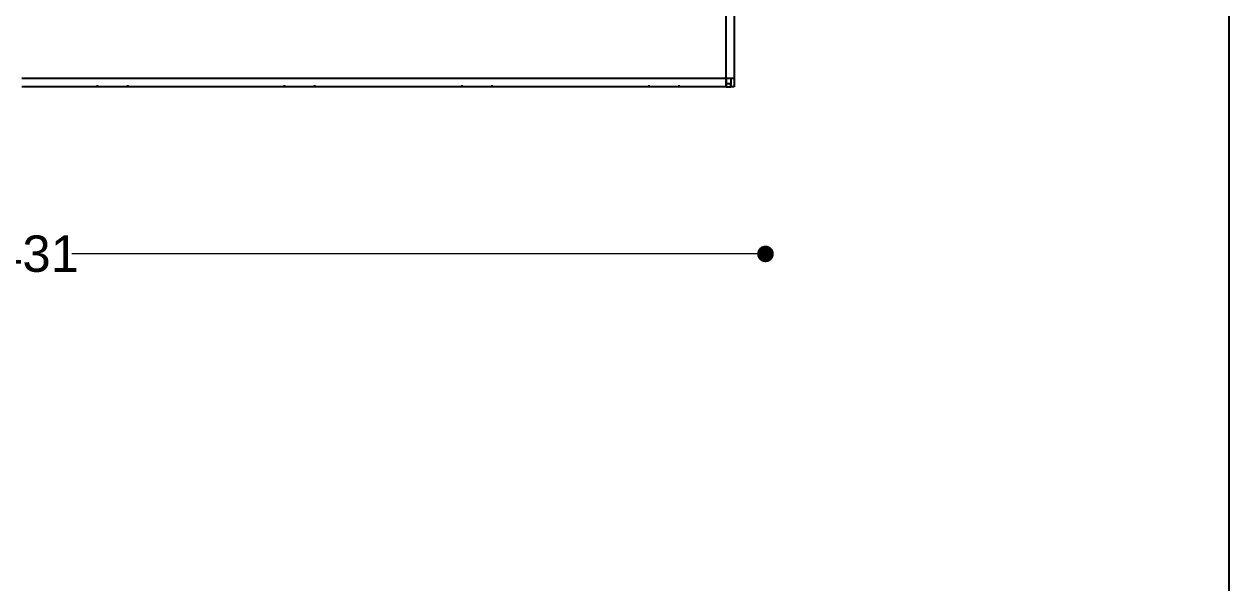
# Model space of a CAD drawing. Header units: millimetres. Extents: x 10366 to 18128, y 24546 to 29685.
# Drawn here: x 16968 to 18128, y 27186 to 27724 of the extents above; entities that cross this region are included whole.
import ezdxf

# ---------------------------------------------------------------- set-up
doc = ezdxf.new("R2010")
doc.units = ezdxf.units.MM
doc.header["$LTSCALE"] = 3
doc.layers.add('DomyÅ›lny', color=7, linetype='Continuous')
doc.styles.get("Standard").update_dxf_attribs({"font": 'arial.ttf'})
doc.dimstyles.new('MATEUSZ', dxfattribs={"dimtxt": 35, "dimasz": 16, "dimexe": 0.18, "dimexo": 0.0625, "dimgap": 0.09, "dimtad": 0, "dimdec": 0, "dimdsep": 46, "dimtxsty": 'Standard', "dimblk": 'DOT', "dimcen": 0.09, "dimse1": 1, "dimse2": 1, "dimadec": 0, "dimazin": 0, "dimtfac": 1, "dimtdec": 0, "dimtofl": 0, "dimtmove": 0, "dimatfit": 3, "dimfxl": 1, "dimtolj": 1, "dimtzin": 0, "dimlwd": 9, "dimlwe": 9, "dimarcsym": 0})

# ---------------------------------------------------------------- blocks, each defined once
blk = doc.blocks.new('_Dot')
at = {"color": 0, "linetype": 'ByBlock', "lineweight": -2}
blk.add_line((-0.5, 0), (-1, 0), dxfattribs=at)
at = {"color": 0, "linetype": 'ByBlock', "const_width": 0.5}
blk.add_lwpolyline([(-0.25, 0, 1), (0.25, 0, 1)], format="xyb", close=True, dxfattribs=at)
blk = doc.blocks.new('*D43')
at = {"color": 0, "lineweight": 9, "transparency": 16777216}
for p, q in [((16267.1, 27503), (16919.3, 27503)), ((17666.1, 27503), (17014, 27503))]:
    blk.add_line(p, q, dxfattribs=at)
at = {"layer": 'Defpoints', "color": 0, "transparency": 16777216}
for p in [(16251.1, 27740.9), (17682.1, 27740.9), (17682.1, 27503)]:
    blk.add_point(p, dxfattribs=at)
at = {"color": 0, "lineweight": 9, "transparency": 16777216, "xscale": 16, "yscale": 16, "zscale": 16, "rotation": 180}
blk.add_blockref('_Dot', (16251.1, 27503), dxfattribs=at)
at = {"color": 0, "lineweight": 9, "transparency": 16777216, "xscale": 16, "yscale": 16, "zscale": 16}
blk.add_blockref('_Dot', (17682.1, 27503), dxfattribs=at)
at = {"color": 0, "transparency": 16777216, "insert": (16966.6, 27503), "char_height": 35, "attachment_point": 5}
blk.add_mtext('\\A1;1431', dxfattribs=at)

msp = doc.modelspace()

# ---------------------------------------------------------------- linework, layer by layer
msp.add_lwpolyline([(14499.6, 24545.7), (14499.6, 29677.8), (18128.4, 29677.8), (18128.4, 24545.7)], close=True)
at = {"layer": 'DomyÅ›lny'}
for p, q in [((17644.1, 27672), (17644.1, 27788.9)), ((17652.1, 27788.9), (17652.1, 27672)), ((16966.1, 27672), (17644.1, 27672)), ((17644.1, 27672), (17644.1, 27665.7)), ((17649.1, 27663.9), (17649.1, 27672)), ((17649.1, 27672), (17652.1, 27672)), ((17652.1, 27672), (17652.1, 27663.9)), ((17644.1, 27663.9), (16966.1, 27663.9)), ((17644.1, 27666.9), (17648.6, 27666.9)), ((17644.1, 27666.9), (17644.1, 27663.9)), ((17644.1, 27663.9), (17648.6, 27663.9)), ((17648.6, 27663.9), (17648.6, 27666.9)), ((17652.1, 27663.9), (17649.1, 27663.9))]:
    msp.add_line(p, q, dxfattribs=at)
for points in [[(17644.1, 27672, 0), (17652.1, 27672, 0)], [(17644.1, 27665.7, 0), (17644.1, 27672, 0)], [(17039, 27663.9, 0), (17039, 27663.9, 0), (17039, 27663.9, 0), (17039, 27663.9, 0), (17039, 27663.9, 0), (17039, 27663.9, 0), (17039, 27663.9, 0), (17039, 27663.9, 0), (17039, 27663.9, 0), (17039, 27663.9, 0), (17039, 27663.9, 0), (17039, 27663.9, 0), (17039, 27663.9, 0), (17039, 27663.9, 0), (17039, 27663.9, 0), (17039, 27664, 0), (17039, 27664.1, 0), (17039, 27664.6, 0), (17039, 27665.4, 0)], [(17068, 27663.9, 0), (17068, 27663.9, 0), (17068, 27663.9, 0), (17068, 27663.9, 0), (17068, 27663.9, 0), (17068, 27663.9, 0), (17068, 27663.9, 0), (17068, 27663.9, 0), (17068, 27663.9, 0), (17068, 27663.9, 0), (17068, 27663.9, 0), (17068, 27663.9, 0), (17068, 27663.9, 0), (17068, 27663.9, 0), (17068, 27663.9, 0), (17068, 27664, 0), (17068, 27664.1, 0), (17068, 27664.6, 0), (17068, 27665.4, 0)], [(17219, 27663.9, 0), (17219, 27663.9, 0), (17219, 27663.9, 0), (17219, 27663.9, 0), (17219, 27663.9, 0), (17219, 27663.9, 0), (17219, 27663.9, 0), (17219, 27663.9, 0), (17219, 27663.9, 0), (17219, 27663.9, 0), (17219, 27663.9, 0), (17219, 27663.9, 0), (17219, 27663.9, 0), (17219, 27663.9, 0), (17219, 27663.9, 0), (17219, 27664, 0), (17219, 27664.1, 0), (17219, 27664.6, 0), (17219, 27665.4, 0)], [(17248, 27663.9, 0), (17248, 27663.9, 0), (17248, 27663.9, 0), (17248, 27663.9, 0), (17248, 27663.9, 0), (17248, 27663.9, 0), (17248, 27663.9, 0), (17248, 27663.9, 0), (17248, 27663.9, 0), (17248, 27663.9, 0), (17248, 27663.9, 0), (17248, 27663.9, 0), (17248, 27663.9, 0), (17248, 27663.9, 0), (17248, 27663.9, 0), (17248, 27664, 0), (17248, 27664.1, 0), (17248, 27664.6, 0), (17248, 27665.4, 0)], [(17390, 27663.9, 0), (17390, 27663.9, 0), (17390, 27663.9, 0), (17390, 27663.9, 0), (17390, 27663.9, 0), (17390, 27663.9, 0), (17390, 27663.9, 0), (17390, 27663.9, 0), (17390, 27663.9, 0), (17390, 27663.9, 0), (17390, 27663.9, 0), (17390, 27663.9, 0), (17390, 27663.9, 0), (17390, 27663.9, 0), (17390, 27663.9, 0), (17390, 27664, 0), (17390, 27664.1, 0), (17390, 27664.6, 0), (17390, 27665.4, 0)], [(17419, 27663.9, 0), (17419, 27663.9, 0), (17419, 27663.9, 0), (17419, 27663.9, 0), (17419, 27663.9, 0), (17419, 27663.9, 0), (17419, 27663.9, 0), (17419, 27663.9, 0), (17419, 27663.9, 0), (17419, 27663.9, 0), (17419, 27663.9, 0), (17419, 27663.9, 0), (17419, 27663.9, 0), (17419, 27663.9, 0), (17419, 27663.9, 0), (17419, 27664, 0), (17419, 27664.1, 0), (17419, 27664.6, 0), (17419, 27665.4, 0)], [(17570, 27663.9, 0), (17570, 27663.9, 0), (17570, 27663.9, 0), (17570, 27663.9, 0), (17570, 27663.9, 0), (17570, 27663.9, 0), (17570, 27663.9, 0), (17570, 27663.9, 0), (17570, 27663.9, 0), (17570, 27663.9, 0), (17570, 27663.9, 0), (17570, 27663.9, 0), (17570, 27663.9, 0), (17570, 27663.9, 0), (17570, 27663.9, 0), (17570, 27664, 0), (17570, 27664.1, 0), (17570, 27664.6, 0), (17570, 27665.4, 0)], [(17599, 27663.9, 0), (17599, 27663.9, 0), (17599, 27663.9, 0), (17599, 27663.9, 0), (17599, 27663.9, 0), (17599, 27663.9, 0), (17599, 27663.9, 0), (17599, 27663.9, 0), (17599, 27663.9, 0), (17599, 27663.9, 0), (17599, 27663.9, 0), (17599, 27663.9, 0), (17599, 27663.9, 0), (17599, 27663.9, 0), (17599, 27663.9, 0), (17599, 27664, 0), (17599, 27664.1, 0), (17599, 27664.6, 0), (17599, 27665.4, 0)], [(17644.1, 27663.9, 0), (17644.1, 27663.9, 0), (17644.1, 27663.9, 0), (17644.1, 27663.9, 0), (17644.1, 27663.9, 0), (17644.1, 27663.9, 0), (17644.1, 27663.9, 0), (17644.1, 27663.9, 0), (17644.1, 27663.9, 0), (17644.1, 27663.9, 0), (17644.1, 27663.9, 0), (17644.1, 27663.9, 0), (17644.1, 27663.9, 0), (17644.1, 27664, 0), (17644.1, 27664.1, 0), (17644.1, 27665.7, 0)]]:
    msp.add_polyline3d(points, dxfattribs=at)

# ---------------------------------------------------------------- dimensions: what is measured, and where the dimension line sits
dim = msp.add_linear_dim(base=(17682.1, 27503), p1=(16251.1, 27740.9), p2=(17682.1, 27740.9), dimstyle='MATEUSZ')
dim.commit()
dim.dimension.update_dxf_attribs({"geometry": '*D43', "text_midpoint": (16966.6, 27503)})

doc.saveas('drawing.dxf')
